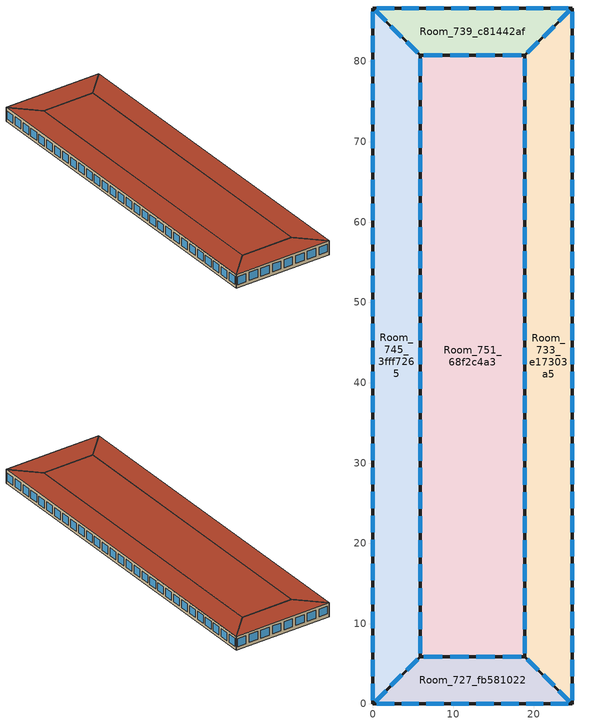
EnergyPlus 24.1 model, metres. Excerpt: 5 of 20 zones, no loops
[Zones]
Room_727_fb581022
 floor ground (ExtSlabCarpet 4in ClimateZone 1-8): 18.93,5.86 24.78,0 0,0 5.86,5.86 z0
 wall outside (AQ_Office_2024_Office Wall 2010 2015 6A): 18.93,5.86 5.86,5.86 0,0 24.78,0 18.93,5.86 z0:3.5
 window (Double Glazing 2.5): 18.44,5.86 16.15,5.86 / 15.17,5.86 12.88,5.86 / 11.9,5.86 9.61,5.86 / 8.63,5.86 6.35,5.86 / 5.56,5.56 4.2,4.2 / 3.61,3.61 2.25,2.25 / 1.66,1.66 0.29,0.29 / 24.49,0.29 23.13,1.66 / 22.54,2.25 21.17,3.61 / 20.59,4.2 19.22,5.56 / 0.46,0 2.63,0 / 3.56,0 5.73,0 / 6.66,0 8.83,0 / 9.76,0 11.93,0 / 12.86,0 15.03,0 / 15.96,0 18.12,0 / 19.05,0 21.22,0 / 22.15,0 24.32,0 z0.8:2.8
 roof outside (AQ_Office_2024_Office roof 2010 2015 6A): 24.78,0 18.93,5.86 5.86,5.86 0,0 z3.5
Room_733_e17303a5
 floor ground (ExtSlabCarpet 4in ClimateZone 1-8): 24.78,86.65 24.78,0 18.93,5.86 18.93,80.8 z0
 wall outside (AQ_Office_2024_Office Wall 2010 2015 6A): 18.93,5.86 24.78,0 24.78,86.65 18.93,80.8 18.93,5.86 z0:3.5
 window (Double Glazing 2.5): 19.22,5.56 20.59,4.2 / 21.17,3.61 22.54,2.25 / 23.13,1.66 24.49,0.29 / 18.93,80.35 18.93,78.25 / 18.93,77.35 18.93,75.25 / 18.93,50.37 18.93,48.27 / 18.93,47.37 18.93,45.27 / 18.93,44.38 18.93,42.28 / 18.93,41.38 18.93,39.28 / 18.93,38.38 18.93,36.28 / 18.93,35.38 18.93,33.28 / 18.93,32.39 18.93,30.29 / 18.93,29.39 18.93,27.29 / 18.93,26.39 18.93,24.29 / 18.93,23.39 18.93,21.29 / 18.93,74.35 18.93,72.25 / 18.93,20.4 18.93,18.3 / 18.93,17.4 18.93,15.3 / 18.93,14.4 18.93,12.3 / 18.93,11.4 18.93,9.3 / 18.93,8.41 18.93,6.31 / 18.93,71.35 18.93,69.26 / 18.93,68.36 18.93,66.26 / 18.93,65.36 18.93,63.26 / 18.93,62.36 18.93,60.26 / 18.93,59.36 18.93,57.27 / 18.93,56.37 18.93,54.27 / 18.93,53.37 18.93,51.27 / 24.49,86.36 23.13,84.99 / 22.54,84.41 21.17,83.04 / 20.59,82.46 19.22,81.09 / 24.78,0.45 24.78,2.54 / 24.78,3.44 24.78,5.53 / 24.78,30.33 24.78,32.42 / 24.78,33.32 24.78,35.41 / 24.78,36.3 24.78,38.4 / 24.78,39.29 24.78,41.38 / 24.78,42.28 24.78,44.37 / 24.78,45.27 24.78,47.36 / 24.78,48.26 24.78,50.35 / 24.78,51.24 24.78,53.34 / 24.78,54.23 24.78,56.32 / 24.78,57.22 24.78,59.31 / 24.78,6.42 24.78,8.52 / 24.78,60.21 24.78,62.3 / 24.78,63.2 24.78,65.29 / 24.78,66.18 24.78,68.28 / 24.78,69.17 24.78,71.26 / 24.78,72.16 24.78,74.25 / 24.78,75.15 24.78,77.24 / 24.78,78.14 24.78,80.23 / 24.78,81.13 24.78,83.22 / 24.78,84.11 24.78,86.2 / 24.78,9.41 24.78,11.5 / 24.78,12.4 24.78,14.49 / 24.78,15.39 24.78,17.48 / 24.78,18.38 24.78,20.47 / 24.78,21.36 24.78,23.46 / 24.78,24.35 24.78,26.44 / 24.78,27.34 24.78,29.43 z0.8:2.8
 roof outside (AQ_Office_2024_Office roof 2010 2015 6A): 24.78,0 24.78,86.65 18.93,80.8 18.93,5.86 z3.5
Room_739_c81442af
 floor ground (ExtSlabCarpet 4in ClimateZone 1-8): 0,86.65 24.78,86.65 18.93,80.8 5.86,80.8 z0
 wall outside (AQ_Office_2024_Office Wall 2010 2015 6A): 18.93,80.8 24.78,86.65 0,86.65 5.86,80.8 18.93,80.8 z0:3.5
 window (Double Glazing 2.5): 19.22,81.09 20.59,82.46 / 21.17,83.04 22.54,84.41 / 23.13,84.99 24.49,86.36 / 6.35,80.8 8.63,80.8 / 9.61,80.8 11.9,80.8 / 12.88,80.8 15.17,80.8 / 16.15,80.8 18.44,80.8 / 0.29,86.36 1.66,84.99 / 2.25,84.41 3.61,83.04 / 4.2,82.46 5.56,81.09 / 24.32,86.65 22.15,86.65 / 21.22,86.65 19.05,86.65 / 18.12,86.65 15.96,86.65 / 15.03,86.65 12.86,86.65 / 11.93,86.65 9.76,86.65 / 8.83,86.65 6.66,86.65 / 5.73,86.65 3.56,86.65 / 2.63,86.65 0.46,86.65 z0.8:2.8
 roof outside (AQ_Office_2024_Office roof 2010 2015 6A): 18.93,80.8 24.78,86.65 0,86.65 5.86,80.8 z3.5
Room_745_3fff7265
 floor ground (ExtSlabCarpet 4in ClimateZone 1-8): 0,86.65 5.86,80.8 5.86,5.86 0,0 z0
 wall outside (AQ_Office_2024_Office Wall 2010 2015 6A): 5.86,80.8 0,86.65 0,0 5.86,5.86 5.86,80.8 z0:3.5
 window (Double Glazing 2.5): 5.56,81.09 4.2,82.46 / 3.61,83.04 2.25,84.41 / 1.66,84.99 0.29,86.36 / 0.29,0.29 1.66,1.66 / 2.25,2.25 3.61,3.61 / 4.2,4.2 5.56,5.56 / 5.86,6.31 5.86,8.41 / 5.86,9.3 5.86,11.4 / 5.86,36.28 5.86,38.38 / 5.86,39.28 5.86,41.38 / 5.86,42.28 5.86,44.38 / 5.86,45.27 5.86,47.37 / 5.86,48.27 5.86,50.37 / 5.86,51.27 5.86,53.37 / 5.86,54.27 5.86,56.37 / 5.86,57.27 5.86,59.36 / 5.86,60.26 5.86,62.36 / 5.86,63.26 5.86,65.36 / 5.86,12.3 5.86,14.4 / 5.86,66.26 5.86,68.36 / 5.86,69.26 5.86,71.35 / 5.86,72.25 5.86,74.35 / 5.86,75.25 5.86,77.35 / 5.86,78.25 5.86,80.35 / 5.86,15.3 5.86,17.4 / 5.86,18.3 5.86,20.4 / 5.86,21.29 5.86,23.39 / 5.86,24.29 5.86,26.39 / 5.86,27.29 5.86,29.39 / 5.86,30.29 5.86,32.39 / 5.86,33.28 5.86,35.38 / 0,86.2 0,84.11 / 0,83.22 0,81.13 / 0,56.32 0,54.23 / 0,53.34 0,51.24 / 0,50.35 0,48.26 / 0,47.36 0,45.27 / 0,44.37 0,42.28 / 0,41.38 0,39.29 / 0,38.4 0,36.3 / 0,35.41 0,33.32 / 0,32.42 0,30.33 / 0,29.43 0,27.34 / 0,80.23 0,78.14 / 0,26.44 0,24.35 / 0,23.46 0,21.36 / 0,20.47 0,18.38 / 0,17.48 0,15.39 / 0,14.49 0,12.4 / 0,11.5 0,9.41 / 0,8.52 0,6.42 / 0,5.53 0,3.44 / 0,2.54 0,0.45 / 0,77.24 0,75.15 / 0,74.25 0,72.16 / 0,71.26 0,69.17 / 0,68.28 0,66.18 / 0,65.29 0,63.2 / 0,62.3 0,60.21 / 0,59.31 0,57.22 z0.8:2.8
 roof outside (AQ_Office_2024_Office roof 2010 2015 6A): 0,0 5.86,5.86 5.86,80.8 0,86.65 z3.5
Room_751_68f2c4a3
 floor ground (ExtSlabCarpet 4in ClimateZone 1-8): 5.86,80.8 18.93,80.8 18.93,5.86 5.86,5.86 z0
 wall outside (AQ_Office_2024_Office Wall 2010 2015 6A): 5.86,80.8 5.86,5.86 18.93,5.86 18.93,80.8 5.86,80.8 z0:3.5
 window (Double Glazing 2.5): 5.86,80.35 5.86,78.25 / 5.86,77.35 5.86,75.25 / 5.86,50.37 5.86,48.27 / 5.86,47.37 5.86,45.27 / 5.86,44.38 5.86,42.28 / 5.86,41.38 5.86,39.28 / 5.86,38.38 5.86,36.28 / 5.86,35.38 5.86,33.28 / 5.86,32.39 5.86,30.29 / 5.86,29.39 5.86,27.29 / 5.86,26.39 5.86,24.29 / 5.86,23.39 5.86,21.29 / 5.86,74.35 5.86,72.25 / 5.86,20.4 5.86,18.3 / 5.86,17.4 5.86,15.3 / 5.86,14.4 5.86,12.3 / 5.86,11.4 5.86,9.3 / 5.86,8.41 5.86,6.31 / 5.86,71.35 5.86,69.26 / 5.86,68.36 5.86,66.26 / 5.86,65.36 5.86,63.26 / 5.86,62.36 5.86,60.26 / 5.86,59.36 5.86,57.27 / 5.86,56.37 5.86,54.27 / 5.86,53.37 5.86,51.27 / 18.44,80.8 16.15,80.8 / 15.17,80.8 12.88,80.8 / 11.9,80.8 9.61,80.8 / 8.63,80.8 6.35,80.8 / 18.93,6.31 18.93,8.41 / 18.93,9.3 18.93,11.4 / 18.93,36.28 18.93,38.38 / 18.93,39.28 18.93,41.38 / 18.93,42.28 18.93,44.38 / 18.93,45.27 18.93,47.37 / 18.93,48.27 18.93,50.37 / 18.93,51.27 18.93,53.37 / 18.93,54.27 18.93,56.37 / 18.93,57.27 18.93,59.36 / 18.93,60.26 18.93,62.36 / 18.93,63.26 18.93,65.36 / 18.93,12.3 18.93,14.4 / 18.93,66.26 18.93,68.36 / 18.93,69.26 18.93,71.35 / 18.93,72.25 18.93,74.35 / 18.93,75.25 18.93,77.35 / 18.93,78.25 18.93,80.35 / 18.93,15.3 18.93,17.4 / 18.93,18.3 18.93,20.4 / 18.93,21.29 18.93,23.39 / 18.93,24.29 18.93,26.39 / 18.93,27.29 18.93,29.39 / 18.93,30.29 18.93,32.39 / 18.93,33.28 18.93,35.38 / 6.35,5.86 8.63,5.86 / 9.61,5.86 11.9,5.86 / 12.88,5.86 15.17,5.86 / 16.15,5.86 18.44,5.86 z0.8:2.8
 roof outside (AQ_Office_2024_Office roof 2010 2015 6A): 18.93,5.86 18.93,80.8 5.86,80.8 5.86,5.86 z3.5
[Building]
70_rue Sainte-Catherine Est (MTE+MTL)_157591_Y_2015_med: North Axis {deg}=0; Terrain=City; Solar Distribution=FullExteriorWithReflections
[Site:Location]
Montreal Int'l: Latitude {deg}=45.47; Longitude {deg}=-73.75; Time Zone {hr}=-5; Elevation {m}=36
[Site:WaterMainsTemperature]
Calculation Method=CorrelationFromWeatherFile
[SizingPeriod:DesignDay] Month=7; Day of Month=21; Day Type=SummerDesignDay; Daily Dry-Bulb Temperature Range {deltaC}=9.3; Dry-Bulb Temperature Range Modifier Type=DefaultMultipliers; Barometric Pressure {Pa}=100893; Wind Speed {m/s}=4.9; Wind Direction {deg}=220; Rain Indicator=No; Snow Indicator=No; Daylight Saving Time Indicator=No; Solar Model Indicator=ASHRAETau; ASHRAE Clear Sky Optical Depth for Beam Irradiance (taub)=0.465; ASHRAE Clear Sky Optical Depth for Diffuse Irradiance (taud)=1.966; Begin Environment Reset Mode=FullResetAtBeginEnvironment
Name | Maximum Dry-Bulb Temperature {C} | Humidity Condition Type | Wetbulb or DewPoint at Maximum Dry-Bulb {C} | Enthalpy at Maximum Dry-Bulb {J/kg}
Montreal Int'l Ann Clg .4% Condns DB=>MWB | 30 | Wetbulb | 22.1
Montreal Int'l Ann Clg .4% Condns DP=>MDB | 26 | Dewpoint | 21.6
Montreal Int'l Ann Clg .4% Condns Enth=>MDB | 28.1 | Enthalpy |  | 69300
Montreal Int'l Ann Clg .4% Condns WB=>MDB | 28.1 | Wetbulb | 23.2
[Material]
Name | Roughness | Thickness {m} | Conductivity {W/m-K} | Density {kg/m3} | Specific Heat {J/kg-K} | Thermal Absorptance | Solar Absorptance | Visible Absorptance
AQNC2024built-up roofing 1 | MediumRough | 0.1 | 0.162 | 1121 | 1470 | 0.7 | 0.7 | 0.7
AQNC2024expanded polystyrene type I 15 cm 1 | MediumRough | 0.15 | 0.0385 | 15 | 1500 | 0.7 | 0.7 | 0.7
AQNC2024gypsum board | MediumRough | 0.1 | 0.159 | 800 | 1090 | 0.7 | 0.7 | 0.7
AQNC2024standard concrete | MediumRough | 0.2 | 2.5 | 2400 | 840 | 0.7 | 0.7 | 0.7
AQNC2024Stucco 25 mm | MediumRough | 0.025 | 0.159 | 800 | 1090 | 0.7 | 0.7 | 0.7
MAT-CC05 4 HW CONCRETE | Rough | 0.1016 | 1.311 | 2240 | 836.8 | 0.9 | 0.85 | 0.85
[Material:NoMass] Thermal Absorptance=0.9
Name | Roughness | Thermal Resistance {m2-K/W} | Solar Absorptance | Visible Absorptance
AQNC2024NMair less15 mm | MediumRough | 0.16 | 0.7 | 0.7
CP02 CARPET PAD | Smooth | 0.1 | 0.8 | 0.8
[WindowMaterial:SimpleGlazingSystem]
Double glazing: U-Factor {W/m2-K}=2.5; Solar Heat Gain Coefficient=0.7
[Construction]
AQ_Office_2024_Office roof 2010 2015 6A: AQNC2024built-up roofing 1, AQNC2024NMair less15 mm, AQNC2024expanded polystyrene type I 15 cm 1
AQ_Office_2024_Office Wall 2010 2015 6A: AQNC2024Stucco 25 mm, AQNC2024standard concrete, AQNC2024expanded polystyrene type I 15 cm 1, AQNC2024gypsum board
Double Glazing 2.5: Double glazing
ExtSlabCarpet 4in ClimateZone 1-8: MAT-CC05 4 HW CONCRETE, CP02 CARPET PAD
[Zone] Multiplier=1; Ceiling Height {m}=3.5; Part of Total Floor Area=Yes
Name | Volume {m3}
Room_727_fb581022; Room_739_c81442af | 388.018
Room_733_e17303a5; Room_745_3fff7265 | 1656.34
Room_751_68f2c4a3 | 3428.09
[Space] Space Type=MediumOffice Building
Name | Zone
Room_727_fb581022_Space | Room_727_fb581022
Room_733_e17303a5_Space | Room_733_e17303a5
Room_739_c81442af_Space | Room_739_c81442af
Room_745_3fff7265_Space | Room_745_3fff7265
Room_751_68f2c4a3_Space | Room_751_68f2c4a3
[SpaceList]
MediumOffice Building: Room_756_d51858c6_Space, Room_732_7bd6e8de_Space, Room_736_f1a889b6_Space, Room_730_4e94185b_Space, Room_733_e17303a5_Space, Room_728_4052b4ca_Space, Room_727_fb581022_Space, Room_750_15485040_Space, Room_734_88879ec8_Space, Room_744_7227baea_Space, Room_738_5fd725eb_Space, Room_739_c81442af_Space, Room_740_30436b23_Space, Room_742_6af3c30e_Space, Room_745_3fff7265_Space, Room_746_058e29e5_Space, Room_748_6f2fd99e_Space, Room_752_69afe46c_Space, Room_751_68f2c4a3_Space, Room_754_3d30a26c_Space
[Lights]
MediumOffice Building_Lighting: Zone or ZoneList or Space or SpaceList=MediumOffice Building; Schedule=NECB-A-Lighting; Design Level Calculation Method=Watts/Area; Watts per Floor Area {W/m2}=6.68315; Return Air Fraction=0; Fraction Radiant=0.7; Fraction Visible=0.2; Fraction Replaceable=1
[People]
MediumOffice Building_People: Zone or ZoneList or Space or SpaceList=MediumOffice Building; Number of People Schedule=NECB-A-Occupancy; Number of People Calculation Method=People/Area; People per Floor Area {person/m2}=0.0711847; Fraction Radiant=0.3; Activity Level Schedule=MediumOffice Building_People_Act Schedule
[ElectricEquipment]
MediumOffice Building_Electric Equipment: Zone or ZoneList or Space or SpaceList=MediumOffice Building; Schedule=NECB-A-Electric-Equipment; Design Level Calculation Method=Watts/Area; Watts per Floor Area {W/m2}=7.54366; Fraction Latent=0; Fraction Radiant=0.5; Fraction Lost=0
[ZoneInfiltration:DesignFlowRate]
MediumOffice Building_Infiltration: Zone or ZoneList or Space or SpaceList=MediumOffice Building; Schedule=MediumOffice Building_Infiltration Schedule; Design Flow Rate Calculation Method=Flow/ExteriorArea; Flow Rate per Exterior Surface Area {m3/s-m2}=0.000226568; Constant Term Coefficient=1; Temperature Term Coefficient=0; Velocity Term Coefficient=0
[AvailabilityManager:Scheduled] Schedule=Always On Discrete
CAV with Reheat and Cooling Availability Manager; Air Loop HVAC Outdoor Air System 1 Availability Manager
[Schedule:Day:Interval]
Schedule Day 40; Schedule Day 39; NECB-A-Lighting_Hol 1: No, 24:00, 0.05
Schedule Day 38; NECB-A-Lighting_Default: No, 07:00, 0.05, 08:00, 0.3, 09:00, 0.8, 17:00, 0.9, 18:00, 0.8, 19:00, 0.5, 21:00, 0.3, 23:00, 0.1, 24:00, 0.05
Schedule Day 25; Schedule Day 24; NECB-A-Occupancy_Hol 1: No, 24:00, 0
Schedule Day 23; NECB-A-Occupancy_Default: No, 07:00, 0, 08:00, 0.1, 09:00, 0.7, 12:00, 0.9, 14:00, 0.5, 17:00, 0.9, 18:00, 0.7, 19:00, 0.3, 23:00, 0.1, 24:00, 0
MediumOffice Building_People_Act Schedule_Sunday; MediumOffice Building_People_Act Schedule_SmrDsn 1; MediumOffice Building_People_Act Schedule_WntrDsn 1; MediumOffice Building_People_Act Schedule_Hol 1: No, 24:00, 120
Schedule Day 31; Schedule Day 30; NECB-A-Electric-Equipment_Hol 1: No, 24:00, 0.2
Schedule Day 29; NECB-A-Electric-Equipment_Default: No, 07:00, 0.2, 08:00, 0.3, 09:00, 0.8, 18:00, 0.9, 19:00, 0.5, 21:00, 0.3, 24:00, 0.2
MediumOffice Building_Infiltration Schedule_Hol 1; MediumOffice Building_Infiltration Schedule_Sunday: No, 24:00, 1
MediumOffice Building_Infiltration Schedule_SmrDsn 1; Schedule Day 11: No, 06:00, 1, 22:00, 0.25, 24:00, 1
MediumOffice Building_Infiltration Schedule_WntrDsn 1; Schedule Day 12: No, 06:00, 1, 18:00, 0.25, 24:00, 1
[Schedule:Week:Daily]
NECB-A-Lighting Week Rule - Jan1-Dec31: Schedule Day 40, Schedule Day 38, Schedule Day 38, Schedule Day 38, Schedule Day 38, Schedule Day 38, Schedule Day 39, NECB-A-Lighting_Hol 1, NECB-A-Lighting_Default, NECB-A-Lighting_Default, NECB-A-Lighting_Default, NECB-A-Lighting_Default
NECB-A-Occupancy Week Rule - Jan1-Dec31: Schedule Day 25, Schedule Day 23, Schedule Day 23, Schedule Day 23, Schedule Day 23, Schedule Day 23, Schedule Day 24, NECB-A-Occupancy_Hol 1, NECB-A-Occupancy_Default, NECB-A-Occupancy_Default, NECB-A-Occupancy_Default, NECB-A-Occupancy_Default
MediumOffice Building_People_Act Schedule Week Rule - Jan1-Dec31: MediumOffice Building_People_Act Schedule_Sunday, MediumOffice Building_People_Act Schedule_Sunday, MediumOffice Building_People_Act Schedule_Sunday, MediumOffice Building_People_Act Schedule_Sunday, MediumOffice Building_People_Act Schedule_Sunday, MediumOffice Building_People_Act Schedule_Sunday, MediumOffice Building_People_Act Schedule_Sunday, MediumOffice Building_People_Act Schedule_Hol 1, MediumOffice Building_People_Act Schedule_SmrDsn 1, MediumOffice Building_People_Act Schedule_WntrDsn 1, MediumOffice Building_People_Act Schedule_Sunday, MediumOffice Building_People_Act Schedule_Sunday
NECB-A-Electric-Equipment Week Rule - Jan1-Dec31: Schedule Day 31, Schedule Day 29, Schedule Day 29, Schedule Day 29, Schedule Day 29, Schedule Day 29, Schedule Day 30, NECB-A-Electric-Equipment_Hol 1, NECB-A-Electric-Equipment_Default, NECB-A-Electric-Equipment_Default, NECB-A-Electric-Equipment_Default, NECB-A-Electric-Equipment_Default
MediumOffice Building_Infiltration Schedule Week Rule - Jan1-Dec31: MediumOffice Building_Infiltration Schedule_Sunday, Schedule Day 11, Schedule Day 11, Schedule Day 11, Schedule Day 11, Schedule Day 11, Schedule Day 12, MediumOffice Building_Infiltration Schedule_Hol 1, MediumOffice Building_Infiltration Schedule_SmrDsn 1, MediumOffice Building_Infiltration Schedule_WntrDsn 1, MediumOffice Building_Infiltration Schedule_Sunday, MediumOffice Building_Infiltration Schedule_Sunday
[Schedule:Year]
NECB-A-Lighting: NECB-A-Lighting Week Rule - Jan1-Dec31, 1, 1, 12, 31
NECB-A-Occupancy: NECB-A-Occupancy Week Rule - Jan1-Dec31, 1, 1, 12, 31
MediumOffice Building_People_Act Schedule: MediumOffice Building_People_Act Schedule Week Rule - Jan1-Dec31, 1, 1, 12, 31
NECB-A-Electric-Equipment: NECB-A-Electric-Equipment Week Rule - Jan1-Dec31, 1, 1, 12, 31
MediumOffice Building_Infiltration Schedule: MediumOffice Building_Infiltration Schedule Week Rule - Jan1-Dec31, 1, 1, 12, 31
[Schedule:Constant]
Always On Discrete: Hourly Value=1
